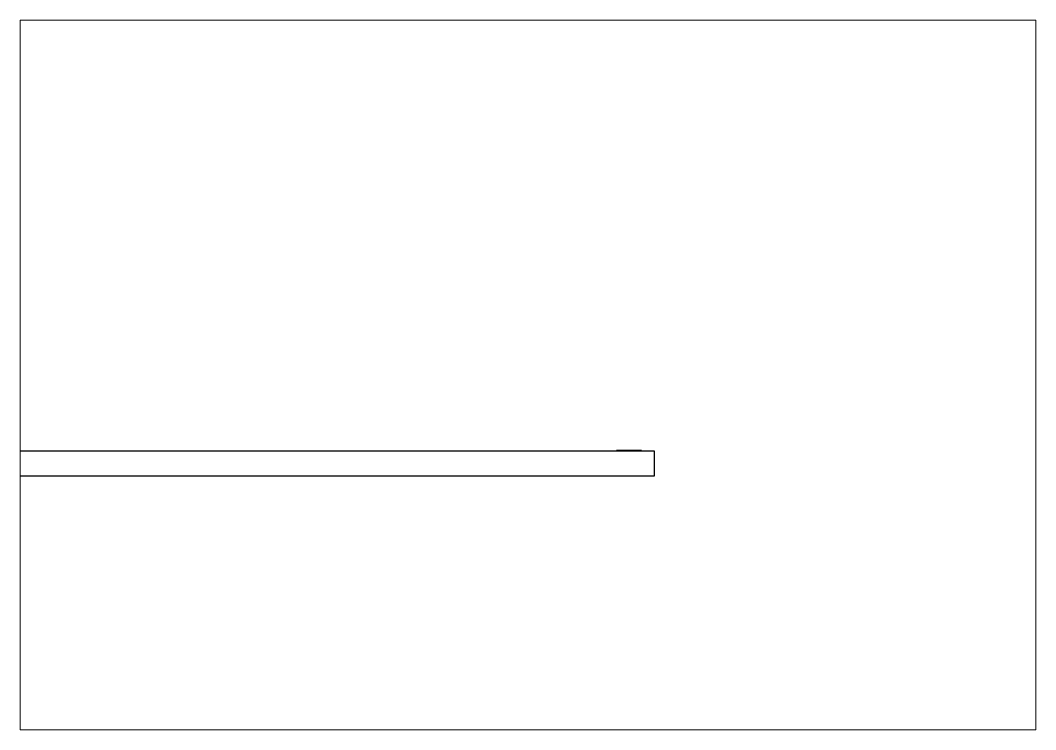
# Paper-space layout 'Layout1' of a CAD drawing. Header units: metres. Extents: x 41 to 367, y 29 to 257.
# The model-space entities are those that its viewports show. They can reach past a viewport. Long polylines and large blocks are cut down to what shows.
import ezdxf

# ---------------------------------------------------------------- set-up
doc = ezdxf.new("R2010")
doc.units = ezdxf.units.M
doc.layers.add('3D_Asfalt_XS_ColBlackS', color=250, linetype='Continuous')
doc.layers.add('3D_Veistripe_XS_ColWhiteS', color=7, linetype='Continuous')

msp = doc.modelspace()

# ---------------------------------------------------------------- linework, layer by layer
at = {"layer": '3D_Asfalt_XS_ColBlackS', "elevation": 0.5}
msp.add_lwpolyline([(-2.5, 0), (2.5, 0), (2.5, -0.1), (-2.5, -0.1)], close=True, dxfattribs=at)
at = {"layer": '3D_Veistripe_XS_ColWhiteS', "elevation": 0.5}
msp.add_lwpolyline([(2.35, 0.001), (2.35, 0), (2.45, 0), (2.45, 0.001), (2.35, 0.001)], dxfattribs=at)

psp = doc.layouts.get("Layout1")

# ---------------------------------------------------------------- viewports
at = {"layer": '0', "view_target_point": (115.503, 63.0444)}
psp.add_viewport(center=(204.1, 142.59), size=(326.56, 228.1428), view_center_point=(-113.503, -62.7444), view_height=2.808488, dxfattribs=at)

doc.saveas('drawing.dxf')
